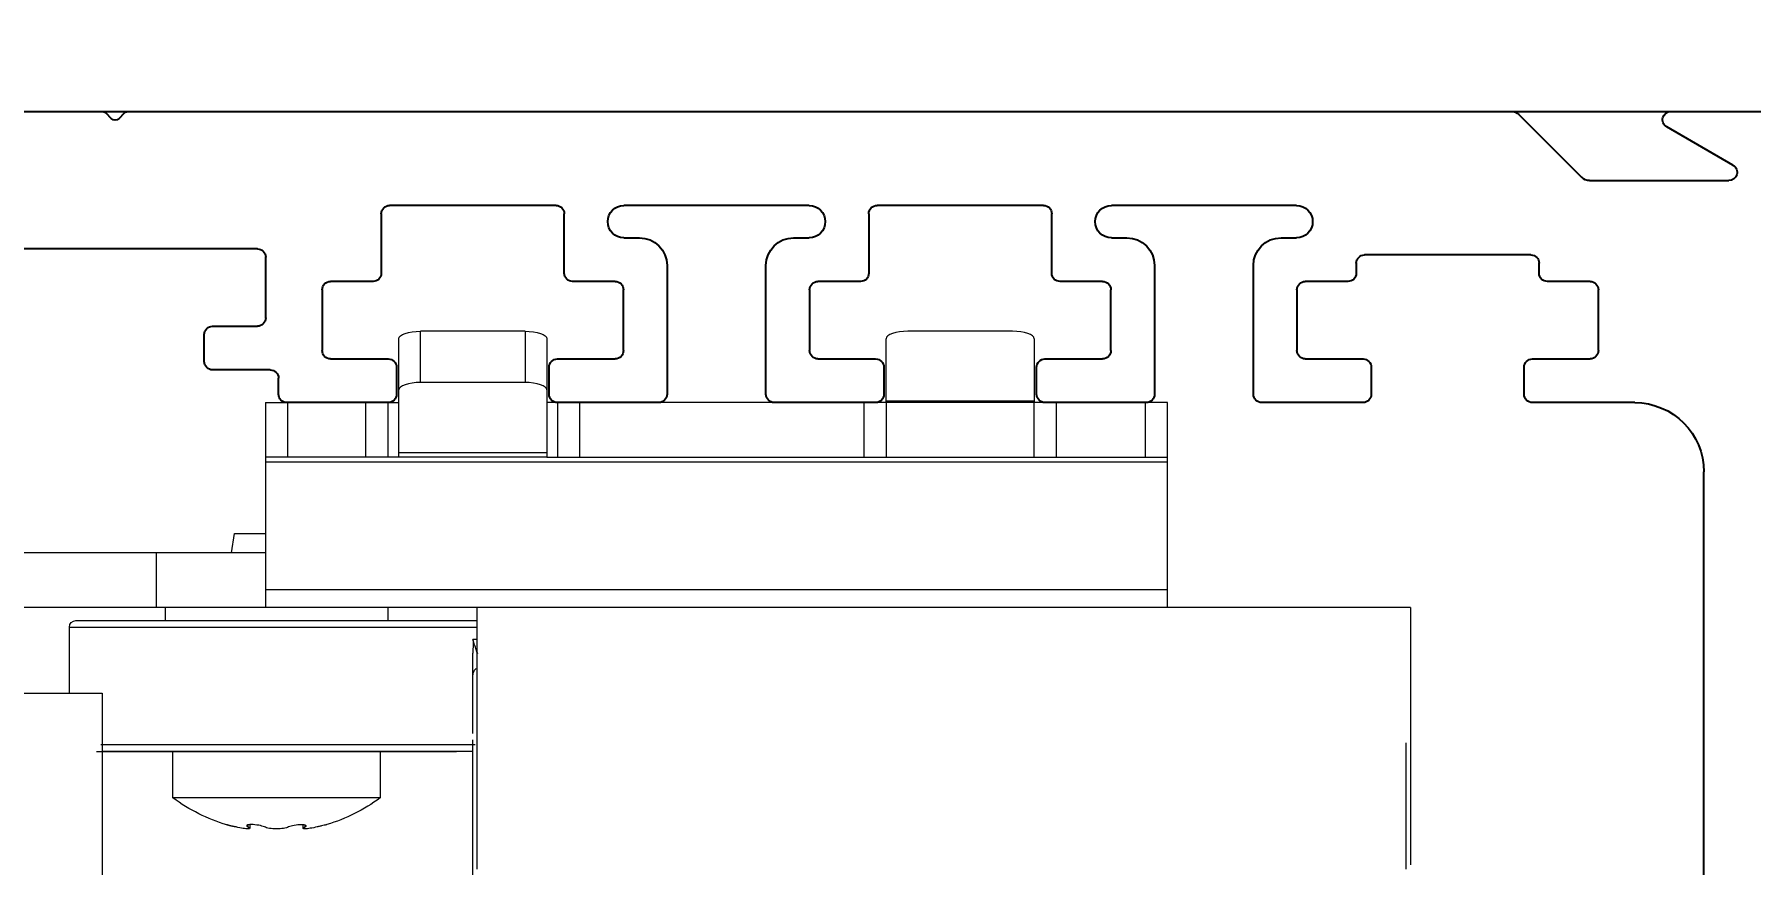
# Model space of a CAD drawing. Header units: inches. Extents: x 0 to 234, y -37 to 292.
# Drawn here: x 13.782 to 16.881, y -8.152 to -6.653 of the extents above; entities that cross this region are included whole.
import ezdxf

# ---------------------------------------------------------------- set-up
doc = ezdxf.new("R2010")
doc.units = ezdxf.units.IN
doc.header["$MEASUREMENT"] = 0
doc.header["$PDSIZE"] = -1
doc.layers.get('0').update_dxf_attribs({"lineweight": 25})
doc.layers.get('Defpoints').update_dxf_attribs({"lineweight": 0})
doc.layers.add('DIM', color=7, linetype='Continuous', lineweight=25)
doc.styles.add('DIM', font='ARRomD.shx')
doc.dimstyles.get("Standard").update_dxf_attribs({"dimscale": 0, "dimtxt": 0.36, "dimasz": 0.4, "dimexe": 0.05, "dimexo": 0.2, "dimgap": 0.125, "dimtad": 0, "dimdec": 5, "dimzin": 0, "dimdsep": 46, "dimlunit": 4, "dimtxsty": 'DIM', "dimcen": 0.09, "dimclrd": 256, "dimclre": 256, "dimclrt": 256, "dimadec": 0, "dimazin": 0, "dimtfac": 1, "dimtdec": 4, "dimtofl": 0, "dimtmove": 0, "dimatfit": 3, "dimfxl": 1, "dimfrac": 2, "dimtolj": 1, "dimtzin": 0, "dimlwd": -1, "dimlwe": -1, "dimarcsym": 0})

# ---------------------------------------------------------------- blocks, each defined once
blk = doc.blocks.new('A$C1483')
at = {"color": 1, "linetype": 'Continuous', "lineweight": 18}
for p, q in [((3.0552, 3.6625), (3.0552, 3.5472)), ((3.0946, 3.676), (3.2834, 3.676)), ((3.3228, 3.5472), (3.3228, 3.6625)), ((3.9352, 3.6625), (3.9352, 3.4488)), ((3.9745, 3.676), (3.9745, 3.5835)), ((3.9745, 3.676), (4.1634, 3.676)), ((4.1634, 3.5835), (4.1634, 3.676)), ((4.2027, 3.4488), (4.2027, 3.6625)), ((3.9745, 3.5835), (4.1634, 3.5835)), ((2.815, 3.5472), (3.9352, 3.5472)), ((2.815, 3.1772), (2.815, 3.5472)), ((2.8544, 3.4488), (2.8544, 3.5472)), ((3.0158, 3.5472), (3.0158, 3.4488)), ((3.0552, 3.5496), (3.3228, 3.5496)), ((3.0552, 3.4488), (3.0552, 3.5472)), ((3.3229, 3.5472), (3.3229, 3.4488)), ((3.3622, 3.4488), (3.3622, 3.5472)), ((3.8761, 3.5472), (3.8761, 3.4488)), ((3.9155, 3.4488), (3.9155, 3.5472)), ((4.443, 3.5472), (4.2027, 3.5472)), ((4.2224, 3.5472), (4.2224, 3.4488)), ((4.2618, 3.4488), (4.2618, 3.5472)), ((4.4036, 3.5472), (4.4036, 3.4488)), ((4.443, 3.5472), (4.443, 3.1772)), ((3.9352, 3.4488), (2.815, 3.4488)), ((4.2027, 3.4571), (3.9352, 3.4571)), ((3.9352, 3.4488), (4.443, 3.4488)), ((2.815, 3.4396), (4.443, 3.4396)), ((4.4993, 3.311), (4.443, 3.311)), ((4.5046, 3.2756), (4.4993, 3.311)), ((4.443, 3.2756), (5.2107, 3.2756)), ((4.6398, 3.1772), (4.6398, 3.2756)), ((4.443, 3.2094), (2.815, 3.2094)), ((2.376, 3.1772), (5.2107, 3.1772)), ((4.0611, 2.7047), (4.0611, 3.1772)), ((4.2225, 3.1772), (4.2225, 3.1535)), ((4.624, 3.1535), (4.624, 3.1772)), ((4.7973, 3.1417), (4.0611, 3.1417)), ((4.7481, 3.1535), (4.0984, 3.1535)), ((4.7973, 3.0226), (4.7973, 3.1417)), ((4.0689, 3.1198), (4.0611, 3.1198)), ((2.3839, 2.7047), (2.3839, 2.9327)), ((4.0649, 2.9291), (4.7407, 2.9291)), ((4.7481, 2.9173), (4.0984, 2.9173)), ((4.2363, 2.9173), (4.2363, 2.8332)), ((4.6103, 2.8332), (4.6103, 2.9173)), ((4.2363, 2.8332), (4.6103, 2.8332)), ((4.372, 2.7841), (4.372, 2.7807)), ((4.3753, 2.7783), (4.3753, 2.7846)), ((4.4713, 2.7849), (4.4713, 2.7783)), ((4.4713, 2.7783), (4.4713, 2.7783)), ((4.4748, 2.7808), (4.4748, 2.7844))]:
    blk.add_line(p, q, dxfattribs=at)
at = {"color": 1, "linetype": 'Continuous', "lineweight": 18, "flags": 128}
for points in [[(3.0552, 3.6625), (3.056, 3.6651), (3.0582, 3.6676), (3.0619, 3.67), (3.0668, 3.672), (3.0727, 3.6737), (3.0795, 3.6749), (3.0869, 3.6757), (3.0946, 3.676)], [(3.2834, 3.676), (3.2911, 3.6757), (3.2985, 3.6749), (3.3053, 3.6737), (3.3113, 3.672), (3.3162, 3.67), (3.3198, 3.6676), (3.322, 3.6651), (3.3228, 3.6625)], [(3.9745, 3.676), (3.9669, 3.6757), (3.9595, 3.6749), (3.9527, 3.6737), (3.9467, 3.672), (3.9418, 3.67), (3.9382, 3.6676), (3.9359, 3.6651), (3.9352, 3.6625)], [(4.2027, 3.6625), (4.202, 3.6651), (4.1997, 3.6676), (4.1961, 3.67), (4.1912, 3.672), (4.1852, 3.6737), (4.1784, 3.6749), (4.171, 3.6757), (4.1634, 3.676)], [(3.9352, 3.57), (3.9359, 3.5726), (3.9382, 3.5752), (3.9418, 3.5775), (3.9467, 3.5795), (3.9527, 3.5812), (3.9595, 3.5824), (3.9669, 3.5832), (3.9745, 3.5835)], [(4.1634, 3.5835), (4.171, 3.5832), (4.1784, 3.5824), (4.1852, 3.5812), (4.1912, 3.5795), (4.1961, 3.5775), (4.1997, 3.5752), (4.202, 3.5726), (4.2027, 3.57)]]:
    blk.add_lwpolyline(points, dxfattribs=at)
at = {"color": 1, "linetype": 'Continuous', "lineweight": 18}
blk.add_lwpolyline([(4.7381, 3.0222), (4.7381, 1.438), (5.3682, 1.438), (5.3682, 3.0222)], close=True, dxfattribs=at)
for centre, radius, start, end in [((4.7855, 3.1417), 0.0118, 0, 90), ((4.4233, 3.0866), 0.315, 233.5764, 253.2737), ((4.4233, 3.0866), 0.315, 286.5498, 306.4236)]:
    blk.add_arc(centre, radius, start, end, dxfattribs=at)
for points, knots in [([(2.376, 3.1772), (2.376, 2.9471), (2.376, 2.916), (2.376, 2.8679), (2.376, 2.8149), (2.376, 2.7783), (2.376, 2.7488), (2.376, 2.7203), (2.376, 2.7156), (2.376, 2.7126)], [0.0051367, 0.0051367, 0.0051367, 0.0051367, 0.0307078, 0.2628114, 0.3877569, 0.5153539, 0.6429509, 0.7678963, 1, 1, 1, 1]), ([(4.7855, 3.1535), (4.7855, 3.1535), (4.7473, 3.1535), (4.6115, 3.1535), (4.5193, 3.1535), (4.3272, 3.1535), (4.2351, 3.1535), (4.0992, 3.1535), (4.0611, 3.1535), (4.0611, 3.1535)], [0, 0, 0, 0, 0.25, 0.25, 0.5, 0.5, 0.75, 0.75, 1, 1, 1, 1]), ([(4.0601, 3.0934), (4.0605, 3.0946), (4.0614, 3.0971), (4.0627, 3.101), (4.0642, 3.1053), (4.0657, 3.1098), (4.0673, 3.1146), (4.0684, 3.118), (4.0689, 3.1198)], [0, 0, 0, 0, 0.163576, 0.328369, 0.494394, 0.661665, 0.830196, 1, 1, 1, 1]), ([(4.0689, 3.1198), (4.0688, 3.1194), (4.0686, 3.1184), (4.0684, 3.1166), (4.0683, 3.1145), (4.0683, 3.1115), (4.0684, 3.1072), (4.0687, 3.1023), (4.0689, 3.0979), (4.0689, 3.0957), (4.0689, 3.0947)], [0, 0, 0, 0, 0.052168, 0.128632, 0.229359, 0.318668, 0.500561, 0.750969, 0.886898, 1, 1, 1, 1]), ([(4.0689, 2.9497), (4.0689, 2.9514), (4.0689, 2.9617), (4.0689, 2.9834), (4.0689, 3.0132), (4.0689, 3.0521), (4.0689, 3.0779), (4.0689, 3.0947)], [0, 0, 0, 0, 0.03871, 0.239013, 0.439316, 0.635477, 1, 1, 1, 1]), ([(4.0689, 3.0685), (4.0689, 3.0711), (4.0689, 3.0756), (4.0689, 3.0844), (4.0689, 3.0882)], [0, 0, 0, 0, 0.566602, 1, 1, 1, 1]), ([(4.0689, 3.0532), (4.0687, 3.0556), (4.0683, 3.0594), (4.0658, 3.064), (4.064, 3.0659), (4.0631, 3.0669)], [0, 0, 0, 0, 0.479058, 0.736952, 1, 1, 1, 1]), ([(4.0689, 2.7966), (4.0689, 2.7986), (4.0689, 2.8025), (4.0689, 2.8088), (4.0689, 2.8152), (4.0689, 2.8219), (4.0689, 2.8321), (4.0689, 2.8463), (4.0689, 2.8647), (4.0689, 2.8835), (4.0689, 2.9002), (4.0689, 2.9146), (4.0689, 2.9266), (4.0689, 2.9343), (4.0689, 2.9382)], [0, 0, 0, 0, 0.051484, 0.102693, 0.153765, 0.204843, 0.256067, 0.382664, 0.509033, 0.633547, 0.757567, 0.838782, 0.919379, 1, 1, 1, 1]), ([(4.0689, 2.9173), (4.074, 2.9173), (4.0849, 2.9173), (4.1185, 2.9173), (4.1653, 2.9173), (4.2233, 2.9173), (4.2882, 2.9173), (4.3557, 2.9173), (4.4012, 2.9173), (4.4233, 2.9173)], [0, 0, 0, 0, 0.128297, 0.275834, 0.426502, 0.577171, 0.724708, 0.866357, 1, 1, 1, 1]), ([(4.4233, 2.9173), (4.4454, 2.9173), (4.4909, 2.9173), (4.5583, 2.9173), (4.6234, 2.9173), (4.6807, 2.9173), (4.7198, 2.9173), (4.7345, 2.9173), (4.7382, 2.9173)], [0, 0, 0, 0, 0.1722317, 0.3547801, 0.5449177, 0.7390903, 0.9332629, 1, 1, 1, 1]), ([(4.0689, 2.1517), (4.0689, 2.1953), (4.0689, 2.2877), (4.0689, 2.4276), (4.0689, 2.5646), (4.0689, 2.6898), (4.0689, 2.7615), (4.0689, 2.7966)], [0, 0, 0, 0, 0.188022, 0.398211, 0.605375, 0.806743, 1, 1, 1, 1]), ([(4.3327, 2.785), (4.3327, 2.785), (4.3325, 2.785), (4.3341, 2.7846), (4.3373, 2.7839), (4.3419, 2.7827), (4.3463, 2.7817), (4.349, 2.781), (4.3497, 2.7808)], [0, 0, 0, 0, 0.0801127, 0.284319, 0.4899022, 0.700047, 0.9160533, 1, 1, 1, 1]), ([(4.3497, 2.7808), (4.3541, 2.7798), (4.3585, 2.7789), (4.3661, 2.7777), (4.3695, 2.7773), (4.374, 2.7773), (4.3752, 2.7776), (4.3753, 2.7788), (4.3742, 2.7797), (4.372, 2.7807)], [0, 0, 0, 0, 0.25, 0.25, 0.5, 0.5, 0.75, 0.75, 1, 1, 1, 1]), ([(4.372, 2.7807), (4.3699, 2.7817), (4.3693, 2.7828), (4.3716, 2.7843), (4.3745, 2.7847), (4.3822, 2.7847), (4.387, 2.7843), (4.3956, 2.7828), (4.3993, 2.7817), (4.4015, 2.7807)], [0, 0, 0, 0, 0.25, 0.25, 0.5, 0.5, 0.75, 0.75, 1, 1, 1, 1]), ([(4.4015, 2.7807), (4.4038, 2.7797), (4.407, 2.7788), (4.4146, 2.7776), (4.4191, 2.7773), (4.428, 2.7773), (4.4324, 2.7776), (4.44, 2.7789), (4.4432, 2.7798), (4.4453, 2.7808)], [0, 0, 0, 0, 0.25, 0.25, 0.5, 0.5, 0.75, 0.75, 1, 1, 1, 1]), ([(4.4453, 2.7808), (4.4475, 2.7819), (4.4512, 2.783), (4.4598, 2.7845), (4.4647, 2.785), (4.4726, 2.785), (4.4755, 2.7846), (4.4778, 2.783), (4.4771, 2.7819), (4.4748, 2.7808)], [0, 0, 0, 0, 0.25, 0.25, 0.5, 0.5, 0.75, 0.75, 1, 1, 1, 1]), ([(4.4748, 2.7808), (4.4726, 2.7798), (4.4713, 2.7789), (4.4712, 2.7777), (4.4723, 2.7773), (4.4767, 2.7773), (4.4799, 2.7776), (4.4875, 2.7788), (4.4919, 2.7797), (4.4963, 2.7807)], [0, 0, 0, 0, 0.25, 0.25, 0.5, 0.5, 0.75, 0.75, 1, 1, 1, 1]), ([(4.4963, 2.7807), (4.5007, 2.7817), (4.505, 2.7828), (4.5112, 2.7843), (4.5131, 2.7847), (4.5131, 2.7847), (4.5113, 2.7843), (4.505, 2.7828), (4.5007, 2.7817), (4.4963, 2.7807)], [0, 0, 0, 0, 0.25, 0.25, 0.5, 0.5, 0.75, 0.75, 1, 1, 1, 1])]:
    blk.add_open_spline(points, degree=3, knots=knots, dxfattribs=at)
blk = doc.blocks.new('A$C28736')
for p, q in [((0.2295, 7.1251), (0.015, 7.1251)), ((0.1175, 7.0281), (0.237, 7.0971)), ((0.5039, 7.1192), (0.3906, 7.0059)), ((3.0143, 7.1251), (0.518, 7.1251)), ((3.0314, 7.1122), (3.0214, 7.1222)), ((3.0555, 7.1222), (3.0455, 7.1122)), ((4.435, 7.1251), (3.0626, 7.1251)), ((0.3764, 7.0001), (0.125, 7.0001)), ((0.9055, 6.9551), (1.2397, 6.9551)), ((1.3623, 6.9551), (1.6627, 6.9551)), ((1.7854, 6.9551), (2.1199, 6.9551)), ((2.2424, 6.9551), (2.5428, 6.9551)), ((1.3473, 6.8329), (1.3473, 6.9401)), ((1.6777, 6.9401), (1.6777, 6.8329)), ((2.2274, 6.8329), (2.2274, 6.9401)), ((2.5578, 6.9401), (2.5578, 6.8329)), ((0.9333, 6.8967), (0.9055, 6.8967)), ((1.2397, 6.8967), (1.2118, 6.8967)), ((1.8134, 6.8967), (1.7854, 6.8967)), ((2.1199, 6.8967), (2.0919, 6.8967)), ((0.4674, 6.8329), (0.4674, 6.8508)), ((0.4824, 6.8658), (0.7826, 6.8658)), ((0.7976, 6.8508), (0.7976, 6.8329)), ((2.7665, 6.7521), (2.7665, 6.8618)), ((2.7815, 6.8768), (3.3786, 6.8768)), ((0.3754, 6.8179), (0.4524, 6.8179)), ((0.8126, 6.8179), (0.8896, 6.8179)), ((0.9833, 6.6141), (0.9833, 6.8467)), ((1.1618, 6.8467), (1.1618, 6.6141)), ((1.2555, 6.8179), (1.3323, 6.8179)), ((1.6927, 6.8179), (1.7695, 6.8179)), ((1.8634, 6.6141), (1.8634, 6.8467)), ((2.0419, 6.8467), (2.0419, 6.6141)), ((2.1356, 6.8179), (2.2124, 6.8179)), ((2.5728, 6.8179), (2.6496, 6.8179)), ((0.3604, 6.6929), (0.3604, 6.8029)), ((0.9046, 6.8029), (0.9046, 6.6929)), ((1.2405, 6.6929), (1.2405, 6.8029)), ((1.7845, 6.8029), (1.7845, 6.6929)), ((2.1206, 6.6929), (2.1206, 6.8029)), ((2.6646, 6.8029), (2.6646, 6.6929)), ((2.8624, 6.7371), (2.7815, 6.7371)), ((2.8774, 6.6731), (2.8774, 6.7221)), ((0.4795, 6.6779), (0.3754, 6.6779)), ((0.4945, 6.6141), (0.4945, 6.6629)), ((0.7704, 6.6629), (0.7704, 6.6141)), ((0.8896, 6.6779), (0.7854, 6.6779)), ((1.3597, 6.6779), (1.2555, 6.6779)), ((1.3747, 6.6141), (1.3747, 6.6629)), ((1.6503, 6.6629), (1.6503, 6.6141)), ((1.7695, 6.6779), (1.6653, 6.6779)), ((2.2398, 6.6779), (2.1356, 6.6779)), ((2.2548, 6.6141), (2.2548, 6.6629)), ((2.5304, 6.6629), (2.5304, 6.6141)), ((2.6496, 6.6779), (2.5454, 6.6779)), ((2.7434, 6.6141), (2.7434, 6.6431)), ((2.7584, 6.6581), (2.8624, 6.6581)), ((0.2949, 6.5991), (0.4795, 6.5991)), ((0.7854, 6.5991), (0.9683, 6.5991)), ((1.1768, 6.5991), (1.3597, 6.5991)), ((1.6653, 6.5991), (1.8484, 6.5991)), ((2.0569, 6.5991), (2.2398, 6.5991)), ((2.5454, 6.5991), (2.7284, 6.5991)), ((0.1699, 5.6492), (0.1699, 6.4741))]:
    blk.add_line(p, q)
for centre, radius, start, end in [((0.2295, 7.1101), 0.015, 300, 90), ((0.518, 7.1051), 0.02, 90, 135), ((3.0143, 7.1151), 0.01, 45.0002, 90), ((3.0384, 7.1192), 0.01, 225.0002, 315), ((3.0626, 7.1151), 0.01, 90, 135), ((0.125, 7.0151), 0.015, 120, 270), ((0.3764, 7.0201), 0.02, 270, 315), ((0.9055, 6.9259), 0.0292, 90, 270), ((1.2397, 6.9259), 0.0292, 270, 90), ((1.3623, 6.9401), 0.015, 90, 180), ((1.6627, 6.9401), 0.015, 0, 90), ((1.7854, 6.9259), 0.0292, 90, 270), ((2.1199, 6.9259), 0.0292, 270, 90), ((2.2424, 6.9401), 0.015, 90, 180), ((2.5428, 6.9401), 0.015, 0, 90), ((0.9333, 6.8467), 0.05, 0, 90), ((1.2118, 6.8467), 0.05, 90, 180), ((1.8134, 6.8467), 0.05, 0, 90), ((2.0919, 6.8467), 0.05, 90, 180), ((0.4824, 6.8508), 0.015, 90, 180), ((0.7826, 6.8508), 0.015, 0, 90), ((2.7815, 6.8618), 0.015, 90, 180), ((0.3754, 6.8029), 0.015, 90, 180), ((0.4524, 6.8329), 0.015, 270, 0), ((0.8126, 6.8329), 0.015, 180, 270), ((0.8896, 6.8029), 0.015, 0, 90), ((1.2555, 6.8029), 0.015, 90, 180), ((1.3323, 6.8329), 0.015, 270, 0), ((1.6927, 6.8329), 0.015, 180, 270), ((1.7695, 6.8029), 0.015, 0, 90), ((2.1356, 6.8029), 0.015, 90, 180), ((2.2124, 6.8329), 0.015, 270, 0), ((2.5728, 6.8329), 0.015, 180, 270), ((2.6496, 6.8029), 0.015, 0, 90), ((2.7815, 6.7521), 0.015, 180, 270), ((2.8624, 6.7221), 0.015, 0, 90), ((0.3754, 6.6929), 0.015, 180, 270), ((0.4795, 6.6629), 0.015, 360, 90), ((0.7854, 6.6629), 0.015, 90, 180), ((0.8896, 6.6929), 0.015, 270, 0), ((1.2555, 6.6929), 0.015, 180, 270), ((1.3597, 6.6629), 0.015, 0, 90), ((1.6653, 6.6629), 0.015, 90, 180), ((1.7695, 6.6929), 0.015, 270, 0), ((2.1356, 6.6929), 0.015, 180, 270), ((2.2398, 6.6629), 0.015, 0, 90), ((2.5454, 6.6629), 0.015, 90, 180), ((2.6496, 6.6929), 0.015, 270, 0), ((2.8624, 6.6731), 0.015, 270, 0), ((2.7584, 6.6431), 0.015, 90, 180), ((0.4795, 6.6141), 0.015, 270, 0), ((0.7854, 6.6141), 0.015, 180, 270), ((0.9683, 6.6141), 0.015, 270, 0), ((1.1768, 6.6141), 0.015, 180, 270), ((1.3597, 6.6141), 0.015, 270, 0), ((1.6653, 6.6141), 0.015, 180, 270), ((1.8484, 6.6141), 0.015, 270, 0), ((2.0569, 6.6141), 0.015, 180, 270), ((2.2398, 6.6141), 0.015, 270, 0), ((2.5454, 6.6141), 0.015, 180, 270), ((2.7284, 6.6141), 0.015, 270, 0), ((0.2949, 6.4741), 0.125, 90, 180)]:
    blk.add_arc(centre, radius, start, end)
blk = doc.blocks.new('*D6725')
at = {"layer": 'Defpoints', "color": 0}
for p in [(16.982, -4.9016), (12.482, -6.7919), (16.982, -6.7919)]:
    blk.add_point(p, dxfattribs=at)
at = {"layer": 'DIM'}
for p, q in [((12.482, -6.5145), (12.482, -4.8323)), ((16.982, -6.5145), (16.982, -4.8323)), ((11.9272, -4.9016), (11.3724, -4.9016)), ((17.5368, -4.9016), (18.0916, -4.9016))]:
    blk.add_line(p, q, dxfattribs=at)
for points in [[(11.9272, -4.9941), (11.9272, -4.8092), (12.482, -4.9016)], [(17.5368, -4.8092), (17.5368, -4.9941), (16.982, -4.9016)]]:
    blk.add_solid(points, dxfattribs=at)
at = {"layer": 'DIM', "insert": (14.4159, -4.9016), "char_height": 0.5548, "attachment_point": 5, "style": 'DIM'}
blk.add_mtext('\\A1;4 1/2"\\P [114]', dxfattribs=at)

msp = doc.modelspace()

# ---------------------------------------------------------------- linework, layer by layer
msp.add_lwpolyline([(12.482032, -14.635729), (12.482032, -6.791885), (16.982032, -6.791885), (16.982032, -31.301032), (12.482032, -31.301032), (12.482032, -30.988532)])

# ---------------------------------------------------------------- block references
at = {"xscale": -1}
for name, p in [('A$C28736', (16.966473, -13.91697)), ('A$C1483', (18.642786, -10.865077))]:
    msp.add_blockref(name, p, dxfattribs=at)

# ---------------------------------------------------------------- dimensions: what is measured, and where the dimension line sits
at = {"layer": 'DIM'}
dim = msp.add_linear_dim(base=(16.982032, -4.90164), p1=(12.482032, -6.791885), p2=(16.982032, -6.791885), dimstyle='Standard', override={"dimscale": 1.387, "dimtxt": 0.4, "dimpost": '\\P', "dimfxlon": 0}, dxfattribs=at)
dim.commit()
dim.dimension.update_dxf_attribs({"geometry": '*D6725', "text_midpoint": (14.415948, -4.90164), "dimtype": 160})

doc.saveas('drawing.dxf')
